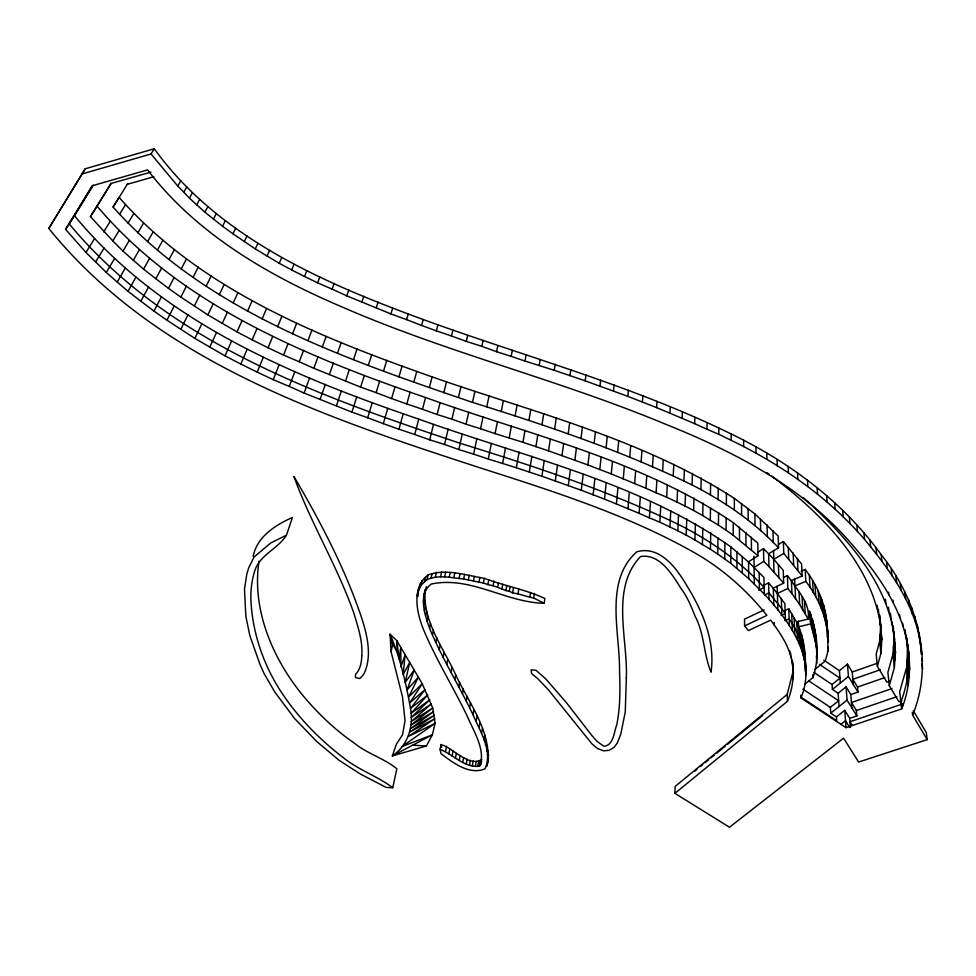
<?xml version="1.0" encoding="UTF-8"?>
<svg xmlns="http://www.w3.org/2000/svg" width="976" height="976" viewBox="0 0 976 976"><rect width="100%" height="100%" fill="white"/><g stroke="black" fill="none" stroke-linecap="round" stroke-linejoin="round"><path stroke-width="1.46" d="M902.971 705.489L900.872 701.976C907.973 683.346 910.657 663.216 907.338 643.501C911.291 665.425 910.096 688.129 901.653 708.942L846.021 727.669L800.942 697.925C817.4 659.105 789.425 621.334 764.306 594.152L763.94 577.463L748.385 561.871L758.01 555.759L733.196 535.238L733.208 522.624C640.732 459.855 529.443 434.845 425.56 397.525C305.671 356.216 181.121 305.427 97.1 206.192L111.191 183.439M734.355 510.033L734.355 498.382C637.767 436.028 523.709 410.188 416.764 371.429C308.416 332.743 196.762 285.639 119.109 197.372L113.082 207.022C206.339 311.747 343.589 358.375 472.506 402.38C547.158 425.695 621.663 450.631 692.069 484.95C723.911 501.274 754.07 521.574 778.555 547.878L768.588 553.795L773.822 559.272L783.789 553.392L783.35 541.521L778.421 544.462M764.306 594.152L748.726 578.646L730.804 563.372L730.841 546.877C637.914 481.485 524.136 457.146 418.753 419.119C292.373 376.089 161.54 321.568 74.518 215.769L93.196 185.245M920.905 647.576C916.208 605.901 890.551 570.789 864.565 539.423C828.051 497.052 781.325 464.6 731.183 440.335L731.207 433.991C622.773 380.762 504.995 351.58 392.718 308.087C303.207 273.573 211.816 228.677 154.269 148.755L85.217 168.799L48.8 228.445C157.063 362.181 326.557 417.935 484.377 469.212C556.088 492.185 628.837 515.487 694.583 552.77C722.484 568.642 746.933 590.321 766.892 615.405L744.578 625.897L748.397 630.594L770.686 620.15C778.323 630.569 786.009 641.281 789.95 653.737C795.208 669.463 793.769 685.969 787.437 701.305L674.916 793.342L729.487 827.245L843.581 738.198L858.624 762.061L927.2 739.625L926.309 732.598L913.316 710.723M733.196 535.238L726.071 530.224L726.156 517.634M726.364 504.629L726.437 493.014M730.804 563.372L724.765 559.004L724.887 542.546M718.08 499.675L718.238 488.085M731.183 440.335L718.787 434.283L718.873 427.964M724.765 559.004L717.763 554.124L717.97 537.703M726.071 530.224L718.434 525.1L718.58 512.534M717.763 554.124L710.443 549.268L710.735 532.872M710.43 494.893L710.638 483.327M718.434 525.1L710.296 520.269L710.516 507.74M793.244 678.735L793.024 669.316M718.787 434.283L706.941 429.233L707.088 422.937M710.296 520.269L702.72 515.572L703.025 503.067M710.443 549.268L702.415 544.547L702.818 528.175M700.939 489.549L701.244 478.008M805.481 671.232C806.322 652.541 799.673 634.18 789.157 618.894L785.009 620.736M702.415 544.547L694.912 539.935L695.4 523.6M706.941 429.233L694.656 423.657L694.863 417.374M702.72 515.572L693.619 510.472L694.009 498.004M805.09 684.005L813.045 677.49C820.291 656.018 817.107 631.887 809.446 610.952C808.921 626.226 817.241 640.012 817.156 655.445M692.069 484.95L692.46 473.433M827.27 637.279C828.929 612.879 819.889 588.662 805.2 569.398L801.137 571.094M674.916 793.342L675.172 786.412L787.193 694.412L792.963 671.866M694.912 539.935L686.177 535.08L686.775 518.793M815.009 669.438L825.306 660.959L828.014 650.98L827.636 629.752M693.619 510.472L685.03 506.044L685.506 493.6M683.932 480.936L684.396 469.444M686.177 535.08L677.832 530.822L678.54 514.559M685.03 506.044L677.027 502.128L677.588 489.72M682.065 418.338L682.346 412.079M440.066 749.434L440.993 753.679C453.023 762.732 469.322 775.408 484.999 768.844C493.222 751.264 479.826 730.987 473.006 714.713C459.074 685.603 441.896 658.117 429.562 628.227C424.877 614.746 417.594 594.726 431.197 584.063C470.286 575.62 505.873 602.607 544.218 603.266L544.864 598.508C525.552 589.382 504.189 585.881 484.218 578.292C465.833 575.352 446.288 568.252 428.037 574.962C411.335 587.735 416.618 612.428 423.377 629.239C435.808 659.203 453.084 686.738 467.138 715.896C472.97 730.146 486.719 751.093 479.35 766.209C464.039 768.002 453.12 754.119 440.066 749.434L441.006 744.566C453.608 748.043 468.029 767.185 481.851 759.584M417.96 596.482L418.753 587.906M677.832 530.822L669.963 526.991L670.756 510.765M673.233 475.8L673.794 464.344M677.027 502.128L666.645 497.187L667.291 484.791M487.646 763.22C491.379 730.792 468.614 702.818 455.719 674.831C443.385 647.735 422.169 620.797 425.207 589.541L424.157 594.238M694.656 423.657L669.951 413.214L670.28 406.968M662.619 471.347L663.277 459.916M669.963 526.991L659.849 522.209L660.776 506.019M783.35 541.521L801.589 564.043L802.187 575.999L791.268 580.561C798.844 592.42 810.373 603.729 808.116 619.016L796.55 621.907C804.309 637.169 805.554 654.481 805.371 671.281M666.645 497.187L656.128 492.795L656.872 480.436M652.456 466.772L653.2 455.377M659.849 522.209L649.394 517.878L650.455 501.725M669.951 413.214L656.604 407.626L657.019 401.392M889.697 681.175L886.842 682.163L877.4 666.376L880.913 653.408L879.657 641.122L880.572 627.556L879.693 615.209M880.913 653.408L881.828 639.805L880.254 620.638M656.128 492.795L645.905 488.232L646.771 475.91M901.726 700.719L898.872 701.683L889.295 685.664L894.382 667.438L892.93 654.176L894.016 639.414L893.15 626.275L893.479 629.203M641.098 462.051L641.952 450.68M649.394 517.878L639.109 513.315L640.293 497.199M894.382 667.438L895.492 652.627L893.809 632.131M656.604 407.626L642.391 402.051L642.879 395.841M634.668 483.584L635.644 471.286M908.424 685.494C904.508 669.841 908.924 654.079 906.826 638.316M627.958 508.728L629.276 492.648M629.727 457.305L630.679 445.971M645.905 488.232L623.249 478.85L624.323 466.577M731.207 433.991C789.499 462.075 843.081 501.932 881.218 554.697C916.586 598.727 934.91 661.033 912.609 715.14L927.2 739.625M639.109 513.315L616.442 503.994L617.906 487.963M642.391 402.051L627.836 396.366L628.385 390.18M617.649 452.315L618.711 441.018M623.249 478.85L611.269 473.921L612.464 461.697M616.442 503.994L604.547 499.139L606.157 483.144M613.489 391.132L614.124 384.983M606.072 447.862L607.243 436.577M599.789 469.529L601.094 457.329M593.115 494.783L594.872 478.826M599.959 386.203L600.655 380.067M594.116 443.238L595.397 431.99M611.269 473.921L587.918 464.954L589.333 452.791M604.547 499.139L581.293 490.269L583.197 474.348M580.988 438.505L582.391 427.293M574.864 460.282L576.413 448.155M627.836 396.366L585.21 380.823L585.99 374.711M568.288 485.633L570.362 469.761M568.166 433.893L569.691 422.706M561.969 455.67L563.652 443.568M569.935 375.638L570.789 369.538M555.283 480.997L557.516 465.174M544.218 603.266L533.701 598.093L534.384 593.347M533.701 598.093L529.87 597.19L530.566 592.456M554.649 429.025L556.283 417.874M587.918 464.954L548.524 450.851L550.342 438.785M581.293 490.269L541.875 476.227L544.279 460.44M585.21 380.823L554.283 370.319L555.222 364.243M529.87 597.19L518.036 593.908L518.768 589.175M487.829 759.682L488.61 754.79M486.926 766.258L488.427 758.328M541.961 424.78L543.73 413.653M486.695 750.837L487.475 745.945M548.524 450.851L535.922 446.642L537.849 434.613M518.036 593.908L512.644 592.835L513.413 588.113M487.585 755.363L488.366 750.471M541.875 476.227L529.309 472.055L531.871 456.304M485.523 745.164L486.316 740.296M479.35 766.209L480.143 761.317M483.913 739.759L484.718 734.891M480.204 765.684L481.009 760.804M481.058 764.476L481.656 760.804M512.644 592.835L509.301 591.31L510.082 586.588M481.558 733.403L482.376 728.547M509.301 591.31L505.934 590.578L506.715 585.856M477.764 766.404L478.582 761.512M475.385 766.489L476.203 761.597M539.167 365.536L540.192 359.485M505.934 590.578L501.945 588.979L502.738 584.258M472.311 765.977L473.14 761.085M479.155 727.571L479.972 722.704M476.239 720.91L477.069 716.055M469.468 765.282L470.298 760.389M528.931 420.388L530.81 409.298M466.272 764.037L467.114 759.157M501.945 588.979L497.711 587.393L498.516 582.672M535.922 446.642L522.953 442.299L525.015 430.294M258.969 561.212C251.552 610.732 273.426 660.593 304.939 697.962C319.603 715.042 336.11 730.743 354.739 743.419C367.549 753.862 384.324 758.401 396.842 768.807L392.742 787.717L386.276 787.461L360.595 774.151L339.209 760.402L316.736 741.504L294.581 718.507L274.768 691.972L264.069 673.538L259.872 664.119L249.819 635.522L245.854 616.381L244.488 589.284L246.782 574.23L248.66 567.922L254.089 557.003L270.742 542.961L286.444 535.177L292.446 517.463C275.415 525.051 257.005 536.702 253.174 556.357M473.006 714.713L473.848 709.869M529.309 472.055L516.365 467.736L519.098 452.034M497.711 587.393L493.075 585.746L493.905 581.037M462.746 762.415L463.6 757.535M459.232 760.438L460.099 755.558M469.639 707.563L470.493 702.72M493.075 585.746L487.915 584.624L488.756 579.915M455.414 758.389L456.292 753.509M466.26 701.073L467.126 696.242M487.915 584.624L483.364 583.001L484.218 578.292M452.108 756.156L452.998 751.288M554.283 370.319L525.003 361.059L526.101 355.02M515.084 416.044L517.097 404.991M448.875 753.984L449.777 749.117M502.64 463.478L505.531 447.813M509.179 438.004L511.387 426.036M462.465 693.863L463.344 689.044M458.793 686.836L459.696 682.029M483.364 583.001L478.984 582.147L479.863 577.45M445.629 751.154L446.544 746.286M478.984 582.147L473.458 580.988L474.348 576.291M454.804 679.638L455.719 674.831M525.003 361.059L511.168 356.35L512.339 350.335M473.458 580.988L468.309 579.939L469.224 575.242M501.213 411.713L503.36 400.685M450.961 672.257L451.888 667.462M522.953 442.299L495.088 433.612L497.431 421.669M446.703 664.571L447.655 659.788M417.679 592.603L420.961 585.258L426.988 579.634C438.724 574.486 451.473 577.792 463.661 579L464.588 574.315M516.365 467.736L488.281 459.025L491.355 443.409M443.153 657.202L444.117 652.419M459.013 578.683L459.952 573.986M453.816 577.621L454.767 572.936M439.261 649.638L440.237 644.868M486.78 406.87L489.061 395.878M449.204 577.304L450.18 572.619M435.784 642.293L436.784 637.535M495.088 433.612L480.57 428.757L483.047 416.862M511.168 356.35L496.589 351.714L497.833 345.724M488.281 459.025L473.616 454.157L476.886 438.578M444.592 576.987L445.593 572.302M432.514 634.815L433.527 630.057M429.562 628.227L430.587 623.481M440.603 576.718L441.616 572.034M427.098 621.529L428.122 616.795M435.381 577.072L436.406 572.4M424.401 610.952L425.451 606.242M480.57 428.757L466.052 424.218L468.687 412.348M472.506 402.38L474.922 391.425M425.609 616.039L426.646 611.318M423.706 605.608L424.755 600.899M473.616 454.157L458.83 449.546L462.282 434.015M496.589 351.714L481.778 346.321L483.108 340.343M430.928 578.524L431.965 573.839M391.071 651.675L392.742 644.172L390.058 634.193L396.805 640.646L422.254 683.761L432.734 707.99L435.101 723.326L432.368 734.794L426.427 745.981L392.328 755.912L396.402 744.176L402.502 734.843L405.028 720.813L402.515 696.998L391.071 651.675L390.058 634.193C400.209 657.775 406.065 683.2 410.493 708.478C413.812 726.364 407.992 745.359 392.328 755.912L432.368 734.794L402.002 746.567L435.101 723.326L408.541 736.368L434.857 718.702L409.822 732L434.32 715.249L410.42 728.669L433.539 711.65L410.835 725.156L432.734 707.99L411.238 721.581L431.282 703.928L411.128 717.506L429.806 699.804L410.994 713.383L427.72 694.997L410.493 708.478L425.121 689.629L409.664 702.964L422.254 683.761L408.724 696.925L418.436 676.99L407.126 689.849L414.214 669.987L405.199 682.468L409.7 662.436L403.161 674.526L405.064 655.152L400.916 666.791L400.758 647.552L399.099 658.812L396.805 640.646L397.403 651.553L390.961 642.013M426.988 579.634L428.037 574.962M423.706 597.068L424.767 592.371M425.585 590.248L426.366 586.722M423.474 601.533L424.523 596.824M424.426 582.147L425.487 577.475M420.961 585.258L422.035 580.574M417.142 595.897L418.216 591.212M419.314 587.991L420.388 583.306M458.452 397.317L461.001 386.398M458.83 449.546L444.556 444.47L448.191 428.989M466.052 424.218L451.912 419.155L454.682 407.321M481.778 346.321L466.284 341.393L467.699 335.439M443.812 392.706L446.483 381.811M451.912 419.155L437.175 414.532L440.091 402.734M444.556 444.47L429.696 439.822L433.527 424.389M466.284 341.393L451.473 336L452.962 330.059M437.175 414.532L422.498 409.273L425.56 397.525M429.367 387.509L432.185 376.651M429.696 439.822L414.739 434.503L418.753 419.119M451.473 336L436.357 330.84L437.931 324.923M879.657 641.122L876.18 654.042L877.4 666.376M422.498 409.273L406.846 404.003L410.054 392.291M413.8 382.238L416.764 371.429M414.739 434.503L398.94 429.208L403.161 413.873M892.93 654.176L887.892 672.354L889.295 685.664M436.357 330.84L421.571 325.447L423.218 319.555M906.387 668.218L899.713 691.581L901.653 708.942M406.846 404.003L391.62 398.55L394.999 386.874M398.94 376.895L402.051 366.122M398.94 429.208L383.312 423.645L387.74 408.371M421.571 325.447L406.602 319.652L408.334 313.784M391.62 398.55L376.138 392.669L379.664 381.043M383.544 371.026L386.801 360.29M383.312 423.645L367.684 417.752L372.307 402.527M406.602 319.652L390.9 313.93L392.718 308.087M376.138 392.669L360.632 387.118L364.316 375.528M368.281 365.524L371.673 354.825M367.684 417.752L351.897 412.128L356.728 396.964M376.187 307.904L378.09 302.084M345.528 381.043L349.371 369.501M353.544 359.571L357.082 348.908M336.378 405.931L341.417 390.815M390.9 313.93L361.864 302.023L363.841 296.228M337.513 353.08L341.21 342.478M351.897 412.128L320.104 399.428L325.362 384.373M360.632 387.118L329.4 374.564L333.402 363.06M361.864 302.023L346.748 295.838L348.81 290.067M320.104 399.428L304.097 393.047L309.563 378.054M329.4 374.564L313.833 368.318L317.993 356.862M322.336 346.956L326.167 336.391M346.748 295.838L332.072 289.103L334.219 283.357M308.013 340.478L311.991 329.961M304.097 393.047L289.25 386.423L294.911 371.49M313.833 368.318L299.266 361.767L303.585 350.36M332.072 289.103L317.59 282.833L319.811 277.111M289.25 386.423L273.231 379.664L279.099 364.792M299.266 361.767L283.54 355.081L288.018 343.723M292.519 333.853L296.643 323.373M317.59 282.833L304.5 276.489L306.793 270.791M283.54 355.081L268.071 347.773L272.707 336.464M277.587 326.753L281.857 316.322M273.231 379.664L257.188 372.137L263.276 357.326M304.5 276.489L291.641 269.949L294.02 264.289M262.08 319.006L266.509 308.623M257.188 372.137L240.816 364.06L247.123 349.335M268.071 347.773L252.162 339.868L256.969 328.619M291.641 269.949L279.246 263.288L281.686 257.652M252.162 339.868L236.997 331.901L241.963 320.701M247.489 311.271L252.064 300.937M240.816 364.06L225.029 355.837L231.556 341.173M279.246 263.288L267.082 256.017L269.596 250.405M233.203 302.926L237.924 292.641M225.029 355.837L209.803 347.078L216.55 332.499M267.082 256.017L255.334 248.953L257.908 243.366M236.997 331.901L222.272 323.349L227.396 312.222M255.334 248.953L244.354 241.499L246.989 235.948M219.319 294.691L224.175 284.467M222.272 323.349L207.876 314.894L213.171 303.817M209.803 347.078L194.871 338.379L201.825 323.873M244.354 241.499L232.947 233.801L235.667 228.274M206.241 286.029L211.231 275.866M207.876 314.894L194.346 306L199.787 294.984M194.871 338.379L180.841 329.254L187.978 314.821M232.947 233.801L222.565 226.225L225.346 220.722M193.077 277.294L198.213 267.18M180.841 329.254L166.933 320.177L174.277 305.817M194.346 306L180.841 297.107L186.428 286.151M222.565 226.225L213.488 219.027L216.318 213.561M181.268 268.864L186.526 258.811M180.841 297.107L168.458 288.347L174.179 277.452M166.933 320.177L153.94 311.076L161.467 296.802M213.488 219.027L204.911 212.182L207.803 206.729M169.068 259.482L174.46 249.49M204.911 212.182L196.701 204.814L199.641 199.385M168.458 288.347L155.831 278.721L161.699 267.9M153.94 311.076L140.837 301.194L148.572 287.005M196.701 204.814L189.429 198.128L192.406 192.736M157.331 250.222L162.846 240.291M155.831 278.721L143.57 269.144L149.584 258.372M140.837 301.194L128.002 291.275L135.92 277.172M189.429 198.128L183.817 192.199L186.831 186.819M147.583 241.706L153.208 231.824M183.817 192.199L177.766 186.05L180.828 180.706M143.57 269.144L133.334 260.275L139.47 249.575M128.002 291.275L117.23 282.052L125.318 268.034M137.811 232.947L143.545 223.126M133.334 260.275L123 251.125L129.259 240.486M117.23 282.052L106.311 272.487L114.558 258.542M128.063 223.101L133.919 213.354M85.217 168.799L48.8 228.445M123 251.125L112.813 240.938L119.194 230.36M106.311 272.487L95.624 261.934L104.042 248.075M95.624 261.934L85.961 252.455L65.599 229.336L92.256 185.757L147.596 169.885C196.664 234.057 268.705 275.72 341.905 306.891C446.715 352.629 558.382 379.627 663.875 423.523C730.756 450.339 797.465 483.864 846.448 538.13C876.058 571.265 905.045 609.634 908.9 655.469M92.635 185.55L69.186 223.882C167.628 342.759 318.444 395.939 460.221 443.311C534.238 466.26 608.158 490.672 678.113 524.295C710.077 540.326 739.967 560.944 764.159 587.454L758.816 590.248M119.487 214.488L125.44 204.777M112.813 240.938L90.426 216.599L110.91 183.537L150.951 172.081M81.642 174.07L151.036 153.976L154.269 148.755M103.712 231.885L110.203 221.381M85.961 252.455L94.538 238.681M113.082 207.022L127.758 183.573M90.426 216.599L97.1 206.192M65.599 229.336L74.518 215.769M286.444 535.177C278.026 548.854 260.409 554.429 255.053 569.96C251.967 579.305 250.673 589.223 250.856 599.044C252.174 631.435 262.788 663.204 280.222 690.483C297.021 716.372 318.713 738.832 343.174 757.559C358.277 769.893 377.48 776.176 392.742 787.717M694.522 771.369L696.876 769.442M700.402 766.55L702.744 764.623M705.099 762.683L708.625 759.792M710.979 757.864L714.505 754.973M716.86 753.033L725.083 746.286M727.437 744.359L762.707 715.408M840.324 683.005L839.433 670.671L847.461 664.156L852.255 672.013L853.244 684.359M839.055 706.539L838.128 693.228L832.394 689.41L832.064 684.518L839.97 678.125L819.401 664.339M832.394 689.41L848.425 676.478L847.461 664.156M838.128 693.228L846.07 686.848L850.816 694.558L851.865 707.893M800.759 696.998L836.688 720.715L836.432 716.909L830.747 713.163L830.369 707.356L838.652 700.744L808.567 680.748M830.747 713.163L847.07 700.158L846.07 686.848M836.432 716.909L844.752 710.321L849.73 718.324L850.413 727.327M840.726 724.485L845.509 720.703L849.803 727.584M757.522 552.416L763.488 548.622L768.637 553.843L768.966 566.617L783.679 583.136L773.187 588.125L784.863 603.595L785.473 620.431M754.131 567.446L763.769 561.371L763.488 548.622M763.305 585.637L768.612 582.867L773.321 588.296L773.785 605.059M764.855 594.957L768.856 592.871L781.654 608.499L785.229 613.672L781.081 615.514M783.472 577.463L787.364 575.608L791.426 580.805L791.963 593.713L799.649 604.461L808.116 619.016M777.372 593.445L787.864 588.479L787.364 575.608M764.123 609.902L744.529 619.15L744.578 625.897M784.643 610.634L788.767 608.804L796.721 622.322L797.465 639.256M805.2 569.398L805.822 581.379L794.915 585.917L794.586 578.426M852.255 672.013L878.046 662.985M880.279 669.756L852.841 679.308L857.562 687.031L857.977 692.094L850.816 694.558M857.562 687.031L884.878 677.588M892.015 688.592L851.438 702.476L856.391 710.491L856.83 715.92L849.73 718.324M856.391 710.491L896.871 696.73M902.153 704.123L849.986 721.728L852.341 725.497M127.307 184.318L153.879 176.741M798.6 626.848L810.153 623.981M412.909 745.164L426.427 745.981M463.661 579L468.309 579.939M802.858 689.129L830.369 707.356M813.947 672.427L832.064 684.518M823.781 660.154L839.433 670.671M766.977 472.701L769.283 474.287M734.355 498.382L754.863 513.925L778.165 536.031L778.555 547.878M771.577 475.898C821.097 513.425 871.824 563.067 880.95 627.434M733.208 522.624L757.791 543.046L758.01 555.759M730.841 546.877L748.555 562.054L748.726 578.646M803.065 497.528L805.224 499.334M806.298 500.237C846.595 537.495 888.233 582.465 894.626 639.439M763.769 561.371L768.966 566.617M783.679 583.136L783.216 570.277L773.626 559.077L774.005 571.875M783.789 553.392L802.187 575.999M151.036 153.976L177.766 186.05M787.864 588.479L791.963 593.713M805.822 581.379C819.242 598.764 827.514 619.943 828.441 641.964M847.07 700.158L856.83 715.92M848.425 676.478L857.977 692.094M441.006 744.566L441.616 747.396M905.069 630.032L906.777 641.378M906.558 638.377L907.155 642.232L906.631 637.828M920.014 640.695L921.82 654.298M918.806 632.765L919.697 639.634M921.82 658.471L922.174 661.228M917.294 624.835L918.184 631.692M921.893 663.546L922.613 669.085M914.866 616.259L915.744 623.103M911.633 607.45L912.499 614.27M908.607 599.459L909.461 606.267M904.728 591.81L905.557 598.593M900.299 583.794L901.116 590.553M907.204 644.916L909.278 662.106M907.656 652.249L909.73 669.463M904.813 629.788L905.301 633.9M902.678 623.188L902.995 625.921M907.021 660.264L909.071 677.515M912.279 712.346L912.609 715.14M895.87 575.816L896.676 582.562M899.506 614.709L899.823 617.442M891.21 569.142L891.991 575.877M892.955 600.069L893.26 602.778M886.586 561.969L887.343 568.691M892.93 626.141L895.029 645.77M892.04 621.578L892.528 625.958M894.016 639.414L895.492 652.627M888.563 592.212L888.868 594.921M890.466 613.135L891.112 618.955M893.467 646.929L894.931 660.166M888.477 607.243L888.965 611.598M881.218 554.697L881.95 561.395M885.427 599.142L885.891 603.485M875.96 547.585L876.668 554.258M792.61 661.728L793.329 674.892M880.108 621.224L881.365 633.461M879.388 615.026L880.096 621.797M880.572 627.556L881.828 639.805M878.315 609.122L878.876 614.526M877.253 605.303L877.534 608.011M880.096 634.559L881.352 646.844M869.994 540.24L870.677 546.902M863.919 532.786L864.565 539.423M856.83 525.003L857.453 531.615M849.425 517.182L850.011 523.783M842.678 510.289L843.227 516.877M834.7 502.884L835.2 509.435M844.752 710.321L846.021 727.669M826.648 495.491L827.123 502.03M826.757 620.541L828.026 638.109M827.428 632.899L827.782 638.328M825.781 614.978L826.574 627.141M827.746 646.905L828.014 650.98M817.132 487.439L817.559 493.966M824.866 610.281L825.647 622.432M823.744 605.266L824.525 617.393M822.024 599.972L822.792 612.074M820.316 595.885L821.072 607.975M818.193 590.578L818.925 602.656M815.009 584.697L815.716 596.751M807.481 480.107L807.86 486.597M812.581 580.671L813.264 592.7M816.034 638.987L816.985 658.129M815.546 633.839L816.29 646.954M816.4 656.006L816.814 663.326M814.606 628.629L815.338 641.72M813.691 624.079L814.423 637.157M812.642 619.492L813.362 632.558M809.348 575.084L810.007 587.088M811.093 614.807L811.8 627.849M920.917 647.405L921.283 654.323M812.886 674.55L813.045 677.49M804.517 600.704L805.176 613.684M797.526 472.884L797.843 479.362M805.188 655.762L806.017 672.854M802.113 596.763L802.748 609.732M804.858 652.956L805.895 675.075M804.37 648.04L805.2 665.095M803.455 643.172L804.273 660.203M802.553 638.78L803.358 655.799M801.564 634.607L802.37 651.602M797.392 558.601L797.941 570.545M799.039 591.517L799.649 604.461M800.186 630.533L800.979 647.515M798.331 621.065L799.393 643.867M800.82 695.168L800.942 697.925M795.013 586.064L795.574 598.983M793.159 553.111L793.683 565.031M788.132 466.369L788.401 472.823M794.074 617.564L794.793 634.485M791.695 613.733L792.39 630.63M788.279 547.341L788.754 559.236M793.244 669.072L793.415 673.184M792.475 662.118L792.634 666.218M791.658 658.971L791.756 661.704M790.694 653.371L790.865 657.47M788.767 608.804L789.425 625.665M789.852 651.004L789.95 653.737M787.193 694.412L787.437 701.305M777.042 459.513L777.262 465.942M781.312 598.434L781.874 615.246M778.421 564.677L778.836 577.511M777.152 586.295L777.896 610.232M772.943 530.688L773.285 542.497M773.565 550.366L773.822 559.272M774.151 622.505L774.224 625.213M766.794 453.035L766.965 459.452M768.612 582.867L769.027 599.581M767.051 524.856L767.343 536.654M760.438 518.915L760.682 530.676M759.145 572.497L759.45 589.15M755.961 446.801L756.071 453.181M754.863 513.925L755.046 525.661M753.96 556.113L754.302 584.014M751.325 537.276L751.483 549.976M748.08 508.325L748.202 520.037M745.884 532.445L745.993 545.12M743.602 440.2L743.651 446.557M742.236 556.466L742.333 573.022M741.553 503.506L741.614 515.182M739.454 527.199L739.503 539.838M736.917 551.794L736.941 568.325M626.348 677.527L625.262 711.931L620.748 734.22L617.235 743.126L613.916 747.555L608.963 750.337L603.644 750.825L597.471 748.507L592.115 744.041L548.329 689.764L537.642 678.552L531.554 673.55L531.115 669.853L536.019 670.292L545.889 679.04L565.921 702.037L591.712 735.343L597.08 741.443L603.888 746.262C613.709 745.481 613.855 732.085 616.71 725.009C620.37 707.295 620.187 689.105 619.54 671.122C620.089 632.826 603.9 580.952 636.767 551.83C659.947 545.023 677.039 568.801 686.982 585.917C702.769 611.452 715.396 641.598 711.053 672.208C703.501 654.079 704.489 633.583 695.022 616.051C691.24 606.438 687.275 596.714 680.967 588.43C672.244 574.608 659.91 553.441 640.561 556.527C610.317 588.223 627.873 638.414 626.348 677.527M361.767 655.872C361.608 662.387 360.205 669.682 355.471 674.489L355.496 677.637L359.644 678.515A26.084 19.191 14.5 0 0 365.061 671.378C371.551 654.981 367.44 636.681 362.474 620.431C345.846 569.862 320.787 522.294 293.935 476.495C310.905 523.526 337.476 566.361 353.995 613.575C358.094 627.275 362.901 641.354 361.767 655.872"/></g></svg>
